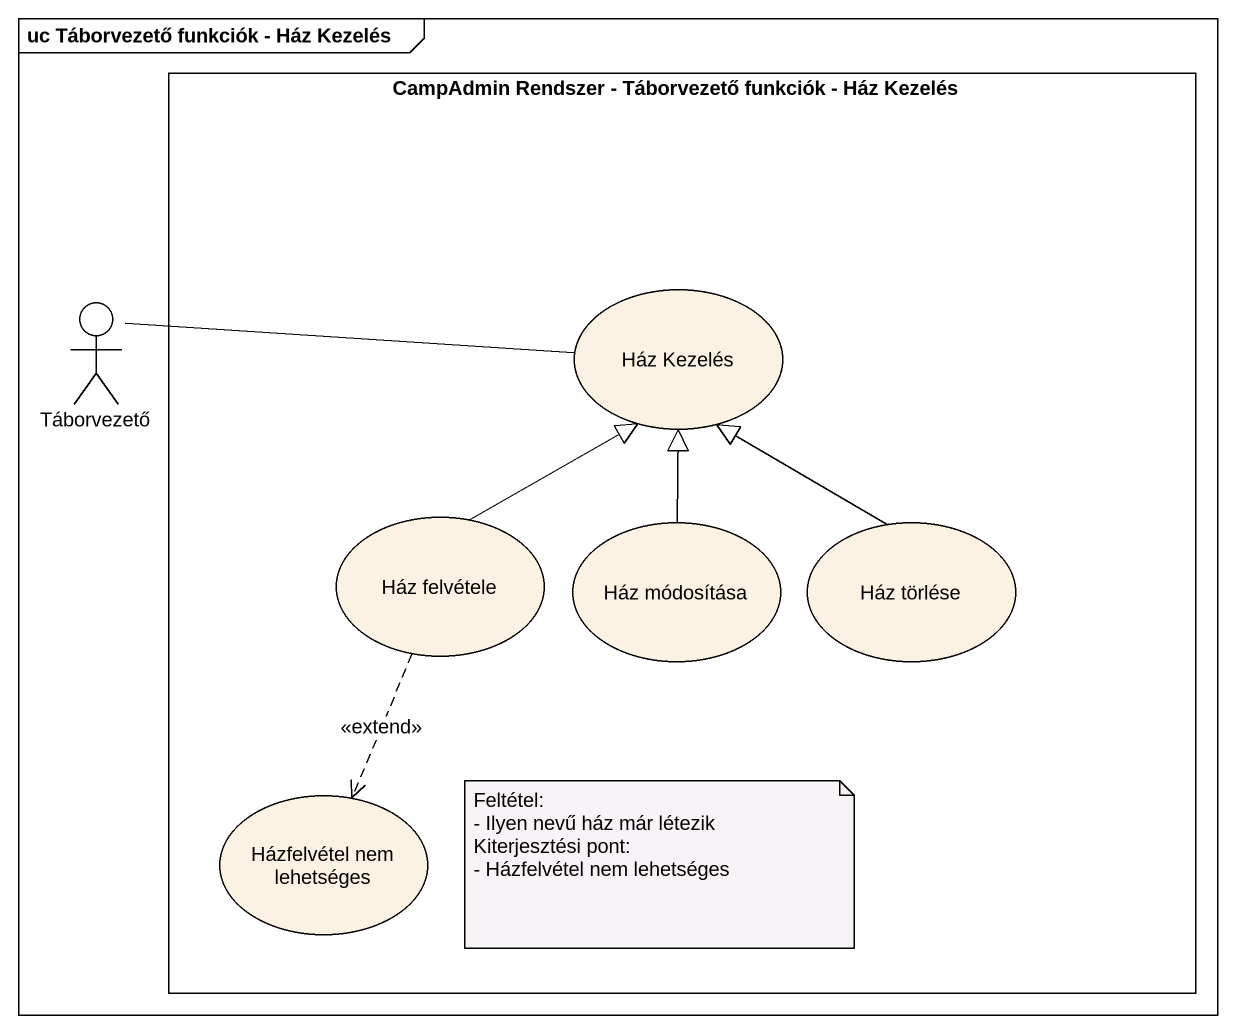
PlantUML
@startuml
mainframe uc Táborvezető funkciók - Ház Kezelés
rectangle "CampAdmin Rendszer - Táborvezető funkciók - Ház Kezelés" as CampAdmin_Rendszer {
  usecase "Ház Kezelés" as Ház_Kezelés
  usecase "Ház felvétele" as Ház_felvétele
  usecase "Ház módosítása" as Ház_módosítása
  usecase "Ház törlése" as Ház_törlése
  usecase "Házfelvétel nem lehetséges" as Házfelvétel_nem_lehetséges
}
actor Táborvezető
Táborvezető -right- Ház_Kezelés
Ház_felvétele -up-|> Ház_Kezelés
Ház_felvétele ..> Házfelvétel_nem_lehetséges : <<extend>>
Ház_módosítása -up-|> Ház_Kezelés
Ház_törlése -up-|> Ház_Kezelés
note as N1
  Feltétel:
  - Ilyen nevű ház már létezik
  Kiterjesztési pont:
  - Házfelvétel nem lehetséges
end note
@enduml
